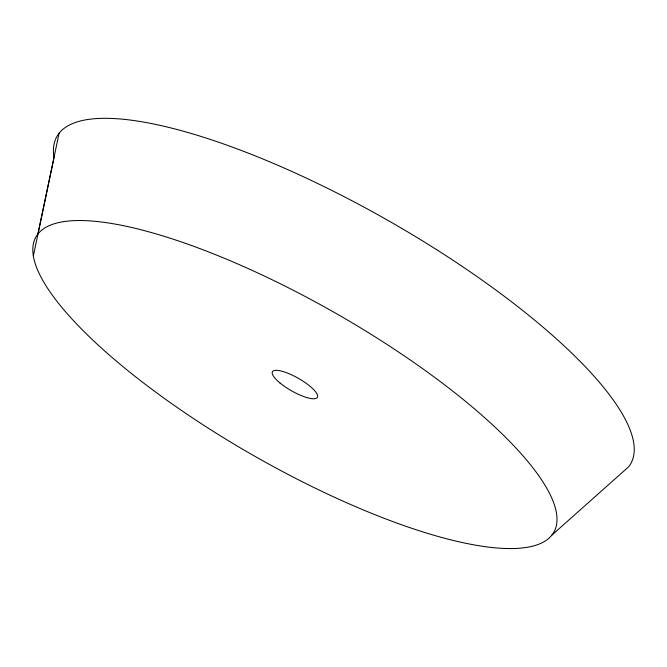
<?xml version="1.0" encoding="UTF-8"?>
<svg xmlns="http://www.w3.org/2000/svg" width="667" height="667" viewBox="0 0 667 667"><rect width="100%" height="100%" fill="white"/><g stroke="black" fill="none" stroke-linecap="round" stroke-linejoin="round"><path stroke-width="1" d="M37.927 234.009L59.08 133.242M33.35 255.995L54.01 157.604A330.282 91.037 29.7 0 1 363.257 206.745A330.282 91.037 29.7 0 1 628.581 466.858L551.901 535.092A298.074 82.158 29.7 0 1 121.811 365.674A298.074 82.158 29.7 0 1 211.03 252.885A298.074 82.158 29.7 0 1 551.901 535.092M279.907 382.916A25.83 7.12 29.7 0 0 317.184 397.599A25.83 7.12 29.7 0 0 287.644 373.136A25.83 7.12 29.7 0 0 279.907 382.916"/></g></svg>
